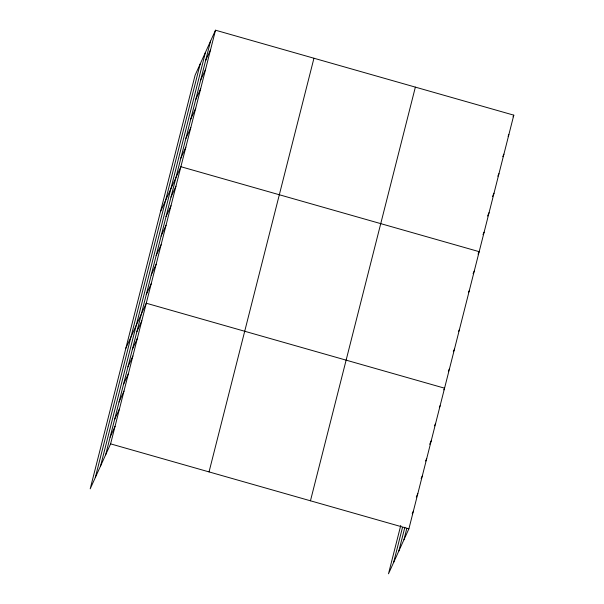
<?xml version="1.0" encoding="UTF-8"?>
<svg xmlns="http://www.w3.org/2000/svg" width="604" height="604" viewBox="0 0 604 604"><rect width="100%" height="100%" fill="white"/><g stroke="black" fill="none" stroke-linecap="round" stroke-linejoin="round"><path stroke-width="0.91" d="M95.304 477.598L200.203 63.926M100.558 466.016L205.458 52.344M105.655 454.782L210.554 41.102M215.507 30.2L195.107 75.168L90.2 488.84L110.6 443.872L215.507 30.2L513.8 115.16L408.893 528.832L388.493 573.8L400.754 525.45M209.037 471.913L313.944 58.241M310.456 500.799L415.363 87.127M393.597 562.558L402.513 527.398M398.851 550.976L404.869 527.247M403.948 539.742L406.847 528.311M205.609 60.604L210.562 49.702M200.664 80.105L205.617 69.203M195.719 99.607L200.664 88.705M190.773 119.116L195.719 108.207M185.828 138.618L190.773 127.708M180.883 158.12L185.828 147.21M160.49 211.679L180.883 166.712L479.176 251.672L478.036 254.193M170.992 197.123L175.938 186.213M166.047 216.625L170.992 205.715M161.102 236.126L166.047 225.216M156.157 255.628L161.102 244.718M151.211 275.13L156.157 264.22M146.266 294.631L151.211 283.721M125.874 348.191L146.266 303.223L444.559 388.183L443.797 389.867M136.859 331.709L141.812 320.807M132.404 349.293L137.35 338.383M127.942 366.877L132.895 355.967M123.488 384.454L128.433 373.551M119.026 402.038L123.979 391.128M114.571 419.614L119.517 408.712M110.109 437.198L115.062 426.296M513.038 116.836L513.8 115.16M508.092 136.338L508.855 134.662M502.762 156.678L503.91 154.163M497.817 176.187L498.957 173.665M492.494 196.526L494.012 193.167M487.549 216.028L489.066 212.668M482.981 234.692L484.121 232.17M473.091 273.695L474.231 271.173M468.53 292.351L469.285 290.675M458.632 331.354L459.395 329.678M453.31 351.702L454.45 349.18M448.364 371.203L449.504 368.682M439.342 407.443L440.105 405.767M434.502 425.865L435.643 423.351M429.663 444.287L431.188 440.928M425.586 461.026L426.726 458.511M421.124 478.61L422.271 476.088M416.284 497.032L417.809 493.672M412.207 513.77L413.355 511.256M110.6 443.872L408.893 528.832"/></g></svg>
